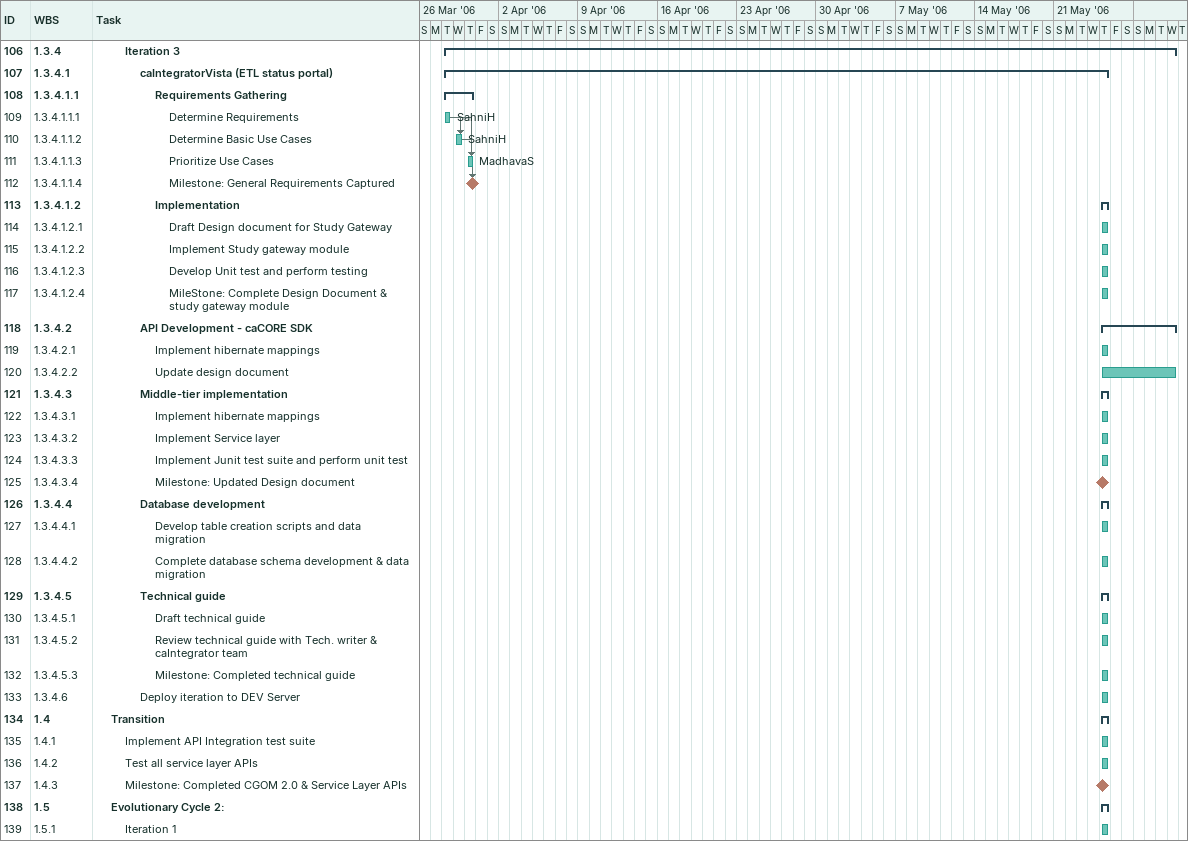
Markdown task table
| ID | WBS | Task | Start | Finish | Predecessors | Resources |
|---|---|---|---|---|---|---|
| 106 | 1.3.4 | **Iteration 3** | 2006-03-28 | 2006-05-31 |  |  |
| 107 | 1.3.4.1 | **caIntegratorVista (ETL status portal)** | 2006-03-28 | 2006-05-25 |  |  |
| 108 | 1.3.4.1.1 | **Requirements Gathering** | 2006-03-28 | 2006-03-30 |  |  |
| 109 | 1.3.4.1.1.1 | Determine Requirements | 2006-03-28 | 2006-03-28 |  | SahniH |
| 110 | 1.3.4.1.1.2 | Determine Basic Use Cases | 2006-03-29 | 2006-03-29 | 109 | SahniH |
| 111 | 1.3.4.1.1.3 | Prioritize Use Cases | 2006-03-30 | 2006-03-30 | 109, 110 | MadhavaS |
| 112 | 1.3.4.1.1.4 | Milestone: General Requirements Captured (milestone) | 2006-03-30 | 2006-03-30 | 111 |  |
| 113 | 1.3.4.1.2 | **Implementation** | 2006-05-25 | 2006-05-25 |  |  |
| 114 | 1.3.4.1.2.1 | Draft Design document for Study Gateway | 2006-05-25 | 2006-05-25 |  |  |
| 115 | 1.3.4.1.2.2 | Implement Study gateway module | 2006-05-25 | 2006-05-25 |  |  |
| 116 | 1.3.4.1.2.3 | Develop Unit test and perform testing | 2006-05-25 | 2006-05-25 |  |  |
| 117 | 1.3.4.1.2.4 | MileStone: Complete Design Document & study gateway module | 2006-05-25 | 2006-05-25 |  |  |
| 118 | 1.3.4.2 | **API Development - caCORE SDK** | 2006-05-25 | 2006-05-31 |  |  |
| 119 | 1.3.4.2.1 | Implement hibernate mappings | 2006-05-25 | 2006-05-25 |  |  |
| 120 | 1.3.4.2.2 | Update design document | 2006-05-25 | 2006-05-31 |  |  |
| 121 | 1.3.4.3 | **Middle-tier implementation** | 2006-05-25 | 2006-05-25 |  |  |
| 122 | 1.3.4.3.1 | Implement hibernate mappings | 2006-05-25 | 2006-05-25 |  |  |
| 123 | 1.3.4.3.2 | Implement Service layer | 2006-05-25 | 2006-05-25 |  |  |
| 124 | 1.3.4.3.3 | Implement Junit test suite and perform unit test | 2006-05-25 | 2006-05-25 |  |  |
| 125 | 1.3.4.3.4 | Milestone: Updated Design document (milestone) | 2006-05-25 | 2006-05-25 |  |  |
| 126 | 1.3.4.4 | **Database development** | 2006-05-25 | 2006-05-25 |  |  |
| 127 | 1.3.4.4.1 | Develop table creation scripts and data migration | 2006-05-25 | 2006-05-25 |  |  |
| 128 | 1.3.4.4.2 | Complete database schema development & data migration | 2006-05-25 | 2006-05-25 |  |  |
| 129 | 1.3.4.5 | **Technical guide** | 2006-05-25 | 2006-05-25 |  |  |
| 130 | 1.3.4.5.1 | Draft technical guide | 2006-05-25 | 2006-05-25 |  |  |
| 131 | 1.3.4.5.2 | Review technical guide with Tech. writer & caIntegrator team | 2006-05-25 | 2006-05-25 |  |  |
| 132 | 1.3.4.5.3 | Milestone: Completed technical guide | 2006-05-25 | 2006-05-25 |  |  |
| 133 | 1.3.4.6 | Deploy iteration to DEV Server | 2006-05-25 | 2006-05-25 |  |  |
| 134 | 1.4 | **Transition** | 2006-05-25 | 2006-05-25 |  |  |
| 135 | 1.4.1 | Implement API Integration test suite | 2006-05-25 | 2006-05-25 |  |  |
| 136 | 1.4.2 | Test all service layer APIs | 2006-05-25 | 2006-05-25 |  |  |
| 137 | 1.4.3 | Milestone: Completed CGOM 2.0 & Service Layer APIs (milestone) | 2006-05-25 | 2006-05-25 |  |  |
| 138 | 1.5 | **Evolutionary Cycle 2:** | 2006-05-25 | 2006-05-25 |  |  |
| 139 | 1.5.1 | Iteration 1 | 2006-05-25 | 2006-05-25 |  |  |
